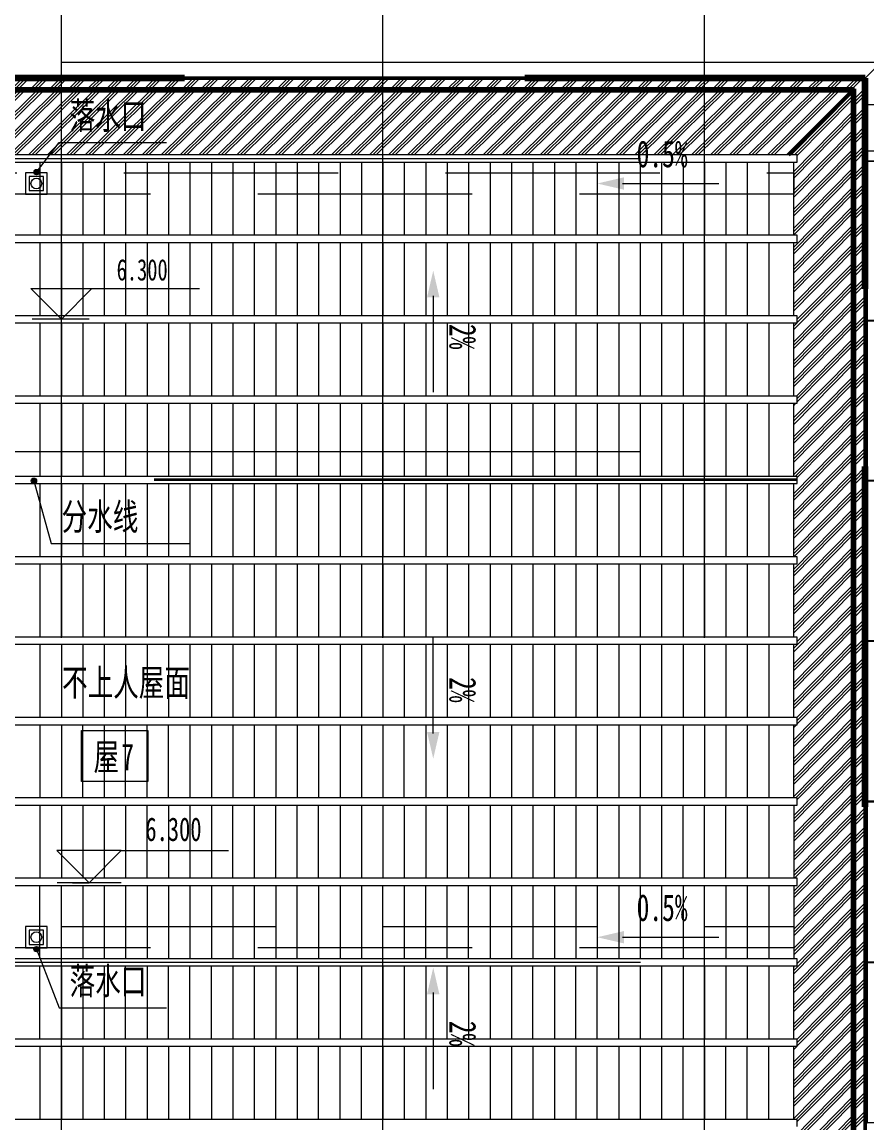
# Model space of a CAD drawing. Header units: millimetres. Extents: x 124696 to 347024, y 412631 to 564609.
# Drawn here: x 230122 to 241947, y 474352 to 489762 of the extents above; entities that cross this region are included whole.
import ezdxf

# ---------------------------------------------------------------- set-up
doc = ezdxf.new("R2010")
doc.units = ezdxf.units.MM
doc.header["$LTSCALE"] = 1500
doc.header["$MEASUREMENT"] = 0
for name, pattern in [('二层平面图$0$Aligning Line', [6.35, 3.175, -3.175]), ('二层平面图$0$IMPORT-216002', [3, 2, -1]), ('二层平面图$0$虚线_6_3 mm', [9, 6, -3]), ('二层平面图$0$轴网线_12_3_3_3 mm', [21, 12, -3, 3, -3]), ('二层平面图$0$隐藏线', [7.14375, 4.7625, -2.38125])]:
    doc.linetypes.add(name, pattern=pattern)
doc.layers.add('0-建筑底图', color=7, linetype='Continuous')
for name, color, linetype, lineweight in [('二层平面图$0$0-1', 7, 'Continuous', 5), ('二层平面图$0$A-ANNO-IDEN-LEVL', 3, 'Continuous', 15), ('二层平面图$0$A-LINE', 7, 'Continuous', 9), ('二层平面图$0$A-LINE-1', 7, '二层平面图$0$IMPORT-216002', 9), ('二层平面图$0$A-LINE-4', 7, '二层平面图$0$Aligning Line', 100), ('二层平面图$0$A-LINE-5', 7, '二层平面图$0$隐藏线', 9), ('二层平面图$0$A-LINE-6', 7, '二层平面图$0$虚线_6_3 mm', 35), ('二层平面图$0$A-NORM-MODEL', 6, 'Continuous', 9), ('二层平面图$0$A-NORM-MODEL-1', 9, 'Continuous', 9), ('二层平面图$0$A-ROOF', 241, 'Continuous', 9), ('二层平面图$0$A-ROOF-3', 50, 'Continuous', 50), ('二层平面图$0$A-ROOF-GRID-1', 9, 'Continuous', 9), ('二层平面图$0$A-WALL-CURT-PANEL-2', 7, 'Continuous', 9), ('二层平面图$0$A-WALL-CURT-STILE-2', 7, 'Continuous', 9), ('二层平面图$0$ANNO-DOTE-1', 10, '二层平面图$0$轴网线_12_3_3_3 mm', 15), ('二层平面图$0$ANNO-TEXT', 7, 'Continuous', 15), ('二层平面图$0$ANNO-TEXT-1', 1, 'Continuous', 15), ('二层平面图$0$ANNO-TEXT-2', 210, 'Continuous', 15)]:
    doc.layers.add(name, color=color, linetype=linetype, lineweight=lineweight)
doc.styles.add('二层平面图$0$黑体', font='simhei.ttf', dxfattribs={"width": 0.7, "height": 375})
doc.styles.add('二层平面图$0$黑体_5', font='simhei.ttf', dxfattribs={"width": 0.7, "height": 330})
doc.styles.add('二层平面图$0$黑体_7', font='simhei.ttf', dxfattribs={"width": 0.7, "height": 300})
doc.styles.add('二层平面图$0$黑体_B', font='', dxfattribs={"width": 0.7, "height": 375})
doc.styles.get('二层平面图$0$黑体_B').set_extended_font_data('SimHei', bold=True)
pattern_1 = [(45, (0, 0), (-132.58252, 132.58252), []), (45, (46.88, 0), (0, 265.16504), []), (45, (-46.88, 0), (0, 265.16504), [])]

# ---------------------------------------------------------------- blocks, each defined once
blk = doc.blocks.new('二层平面图$0$屋顶檐口1 - 屋顶檐口1-2761451-104-2F')
at = {"layer": '二层平面图$0$A-ROOF-GRID-1'}
h = blk.add_hatch(dxfattribs=at)
h.set_pattern_fill('FP_47', color=256, style=0, pattern_type=2)
h.set_pattern_definition(pattern_1)
h.paths.add_polyline_path([(81755, 3375), (96750, 3375), (96750, 32625), (67975, 32625), (67975, 32475), (96600, 32475), (96600, 3525), (63000, 3525), (63000, 3375), (80374, 3375)])
h = blk.add_hatch(dxfattribs=at)
h.set_pattern_fill('FP_47', color=256, style=0, pattern_type=2)
h.set_pattern_definition(pattern_1)
h.paths.add_polyline_path([(74852, 3525), (96600, 3525), (96600, 32475), (67975, 32475), (67975, 32445), (96570, 32445), (96570, 3555), (63000, 3555), (63000, 3525), (69329, 3525)])
h = blk.add_hatch(dxfattribs=at)
h.set_pattern_fill('FP_66', color=256, style=0, pattern_type=2)
h.set_pattern_definition([(44.517, (0, 1022.05), (-132.58287, 130.36585), []), (44.517, (46.88, 1022.05), (0.00024, 260.73226), []), (44.517, (-46.88, 1022.05), (0.00024, 260.73226), [])])
h.paths.add_polyline_path([(74852, 31550), (95675, 31550), (96570, 32445), (67975, 32445), (67975, 31775), (68000, 31775), (68000, 31725), (67975, 31725), (67975, 31550), (71925, 31550), (71925, 31575), (72075, 31575), (72075, 31550), (72360, 31550), (72355, 31575), (74006, 31575), (74006, 31550)])
h.paths.add_polyline_path([(72065, 31550), (72065, 31565), (71935, 31565), (71935, 31550), (72050, 31550)])
h = blk.add_hatch(dxfattribs=at)
h.set_pattern_fill('FP_67', color=256, style=0, pattern_type=2)
h.set_pattern_definition([(45.483, (3148.21, 0), (-130.36585, 132.58287), []), (45.483, (3194.3, 0), (-0.00014, 265.16527), []), (45.483, (3102.12, 0), (-0.00014, 265.16527), [])])
h.paths.add_polyline_path([(96570, 3555), (96570, 32445), (95675, 31550), (95800, 31550), (95800, 31450), (95750, 31450), (95750, 30425), (95800, 30425), (95800, 30325), (95750, 30325), (95750, 29300), (95800, 29300), (95800, 29200), (95750, 29200), (95750, 28175), (95800, 28175), (95800, 28075), (95750, 28075), (95750, 27050), (95800, 27050), (95800, 26950), (95750, 26950), (95750, 25925), (95800, 25925), (95800, 25825), (95750, 25825), (95750, 24800), (95800, 24800), (95800, 24700), (95750, 24700), (95750, 23675), (95800, 23675), (95800, 23575), (95750, 23575), (95750, 22550), (95800, 22550), (95800, 22450), (95750, 22450), (95750, 21425), (95800, 21425), (95800, 21325), (95750, 21325), (95750, 20300), (95800, 20300), (95800, 20200), (95750, 20200), (95750, 19175), (95800, 19175), (95800, 19075), (95750, 19075), (95750, 18050), (95800, 18050), (95800, 17950), (95750, 17950), (95750, 16925), (95800, 16925), (95800, 16825), (95750, 16825), (95750, 15800), (95800, 15800), (95800, 15700), (95750, 15700), (95750, 14675), (95800, 14675), (95800, 14575), (95750, 14575), (95750, 13550), (95800, 13550), (95800, 13450), (95750, 13450), (95750, 12425), (95800, 12425), (95800, 12325), (95750, 12325), (95750, 11300), (95800, 11300), (95800, 11200), (95750, 11200), (95750, 10175), (95800, 10175), (95800, 10075), (95750, 10075), (95750, 9050), (95800, 9050), (95800, 8950), (95750, 8950), (95750, 7925), (95800, 7925), (95800, 7825), (95750, 7825), (95750, 6800), (95800, 6800), (95800, 6700), (95750, 6700), (95750, 5675), (95800, 5675), (95800, 5575), (95750, 5575), (95750, 4550), (95800, 4550), (95800, 4450), (95675, 4450), (95829, 4296)])
at = {"layer": '二层平面图$0$A-ROOF-3'}
for p, q in [((67975, 32625), (96750, 32625)), ((96750, 32625), (96750, 3375)), ((96600, 32475), (67975, 32475)), ((96570, 32445), (67975, 32445)), ((95675, 31550), (96570, 32445)), ((96570, 3555), (96570, 32445)), ((96600, 32475), (96600, 3525))]:
    blk.add_line(p, q, dxfattribs=at)
blk = doc.blocks.new('二层平面图$0$SHS-Roof-center_rvt-1-104-2F')
at = {"layer": '二层平面图$0$A-NORM-MODEL-1'}
for p, q in [((95800, 31550), (74006, 31550)), ((74006, 31450), (95800, 31450)), ((85200, 31450), (85200, 30425)), ((85500, 31450), (85500, 30425)), ((85800, 31450), (85800, 30425)), ((86100, 31450), (86100, 30425)), ((86400, 31450), (86400, 30425)), ((86700, 31450), (86700, 30425)), ((87000, 31450), (87000, 30425)), ((87300, 31450), (87300, 30425)), ((87600, 31450), (87600, 30425)), ((87900, 31450), (87900, 30425)), ((88200, 31450), (88200, 30425)), ((88500, 31450), (88500, 30425)), ((88800, 31450), (88800, 30425)), ((89100, 31450), (89100, 30425)), ((89400, 31450), (89400, 30425)), ((89700, 31450), (89700, 30425)), ((90000, 31450), (90000, 30425)), ((90300, 31450), (90300, 30425)), ((90600, 31450), (90600, 30425)), ((90900, 31450), (90900, 30425)), ((91200, 31450), (91200, 30425)), ((91500, 31450), (91500, 30425)), ((91800, 31450), (91800, 30425)), ((92100, 31450), (92100, 30425)), ((92400, 31450), (92400, 30425)), ((92700, 31450), (92700, 30425)), ((93000, 31450), (93000, 30425)), ((93300, 31450), (93300, 30425)), ((93600, 31450), (93600, 30425)), ((93900, 31450), (93900, 30425)), ((94200, 31450), (94200, 30425)), ((94500, 31450), (94500, 30425)), ((94800, 31450), (94800, 30425)), ((95100, 31450), (95100, 30425)), ((95400, 31450), (95400, 30425)), ((95750, 30425), (95750, 31450)), ((95800, 31450), (95800, 31550)), ((95800, 30425), (68375, 30425)), ((95800, 30325), (95800, 30425)), ((68375, 30325), (95800, 30325)), ((85200, 30325), (85200, 29300)), ((85500, 30325), (85500, 29300)), ((85800, 30325), (85800, 29300)), ((86100, 30325), (86100, 29300)), ((86400, 30325), (86400, 29300)), ((86700, 30325), (86700, 29300)), ((87000, 30325), (87000, 29300)), ((87300, 30325), (87300, 29300)), ((87600, 30325), (87600, 29300)), ((87900, 30325), (87900, 29300)), ((88200, 30325), (88200, 29300)), ((88500, 30325), (88500, 29300)), ((88800, 30325), (88800, 29300)), ((89100, 30325), (89100, 29300)), ((89400, 30325), (89400, 29300)), ((89700, 30325), (89700, 29300)), ((90000, 30325), (90000, 29300)), ((90300, 30325), (90300, 29300)), ((90600, 30325), (90600, 29300)), ((90900, 30325), (90900, 29300)), ((91200, 30325), (91200, 29300)), ((91500, 30325), (91500, 29300)), ((91800, 30325), (91800, 29300)), ((92100, 30325), (92100, 29300)), ((92400, 30325), (92400, 29300)), ((92700, 30325), (92700, 29300)), ((93000, 30325), (93000, 29300)), ((93300, 30325), (93300, 29300)), ((93600, 30325), (93600, 29300)), ((93900, 30325), (93900, 29300)), ((94200, 30325), (94200, 29300)), ((94500, 30325), (94500, 29300)), ((94800, 30325), (94800, 29300)), ((95100, 30325), (95100, 29300)), ((95400, 30325), (95400, 29300)), ((95750, 29300), (95750, 30325)), ((95800, 29300), (68375, 29300)), ((95800, 29200), (95800, 29300)), ((68375, 29200), (95800, 29200)), ((85200, 29200), (85200, 28175)), ((85500, 29200), (85500, 28175)), ((85800, 29200), (85800, 28175)), ((86100, 29200), (86100, 28175)), ((86400, 29200), (86400, 28175)), ((86700, 29200), (86700, 28175)), ((87000, 29200), (87000, 28175)), ((87300, 29200), (87300, 28175)), ((87600, 29200), (87600, 28175)), ((87900, 29200), (87900, 28175)), ((88200, 29200), (88200, 28175)), ((88500, 29200), (88500, 28175)), ((88800, 29200), (88800, 28175)), ((89100, 29200), (89100, 28175)), ((89400, 29200), (89400, 28175)), ((89700, 29200), (89700, 28175)), ((90000, 29200), (90000, 28175)), ((90300, 29200), (90300, 28175)), ((90600, 29200), (90600, 28175)), ((90900, 29200), (90900, 28175)), ((91200, 29200), (91200, 28175)), ((91500, 29200), (91500, 28175)), ((91800, 29200), (91800, 28175)), ((92100, 29200), (92100, 28175)), ((92400, 29200), (92400, 28175)), ((92700, 29200), (92700, 28175)), ((93000, 29200), (93000, 28175)), ((93300, 29200), (93300, 28175)), ((93600, 29200), (93600, 28175)), ((93900, 29200), (93900, 28175)), ((94200, 29200), (94200, 28175)), ((94500, 29200), (94500, 28175)), ((94800, 29200), (94800, 28175)), ((95100, 29200), (95100, 28175)), ((95400, 29200), (95400, 28175)), ((95750, 28175), (95750, 29200)), ((95800, 28175), (68375, 28175)), ((68375, 28075), (95800, 28075)), ((85200, 28075), (85200, 27050)), ((85500, 28075), (85500, 27050)), ((85800, 28075), (85800, 27050)), ((86100, 28075), (86100, 27050)), ((86400, 28075), (86400, 27050)), ((86700, 28075), (86700, 27050)), ((87000, 28075), (87000, 27050)), ((87300, 28075), (87300, 27050)), ((87600, 28075), (87600, 27050)), ((87900, 28075), (87900, 27050)), ((88200, 28075), (88200, 27050)), ((88500, 28075), (88500, 27050)), ((88800, 28075), (88800, 27050)), ((89100, 28075), (89100, 27050)), ((89400, 28075), (89400, 27050)), ((89700, 28075), (89700, 27050)), ((90000, 28075), (90000, 27050)), ((90300, 28075), (90300, 27050)), ((90600, 28075), (90600, 27050)), ((90900, 28075), (90900, 27050)), ((91200, 28075), (91200, 27050)), ((91500, 28075), (91500, 27050)), ((91800, 28075), (91800, 27050)), ((92100, 28075), (92100, 27050)), ((92400, 28075), (92400, 27050)), ((92700, 28075), (92700, 27050)), ((93000, 28075), (93000, 27050)), ((93300, 28075), (93300, 27050)), ((93600, 28075), (93600, 27050)), ((93900, 28075), (93900, 27050)), ((94200, 28075), (94200, 27050)), ((94500, 28075), (94500, 27050)), ((94800, 28075), (94800, 27050)), ((95100, 28075), (95100, 27050)), ((95400, 28075), (95400, 27050)), ((95750, 27050), (95750, 28075)), ((95800, 28075), (95800, 28175)), ((95800, 27050), (74006, 27050)), ((95800, 26950), (95800, 27050)), ((74006, 26950), (95800, 26950)), ((85200, 26950), (85200, 25925)), ((85500, 26950), (85500, 25925)), ((85800, 26950), (85800, 25925)), ((86100, 26950), (86100, 25925)), ((86400, 26950), (86400, 25925)), ((86700, 26950), (86700, 25925)), ((87000, 26950), (87000, 25925)), ((87300, 26950), (87300, 25925)), ((87600, 26950), (87600, 25925)), ((87900, 26950), (87900, 25925)), ((88200, 26950), (88200, 25925)), ((88500, 26950), (88500, 25925)), ((88800, 26950), (88800, 25925)), ((89100, 26950), (89100, 25925)), ((89400, 26950), (89400, 25925)), ((89700, 26950), (89700, 25925)), ((90000, 26950), (90000, 25925)), ((90300, 26950), (90300, 25925)), ((90600, 26950), (90600, 25925)), ((90900, 26950), (90900, 25925)), ((91200, 26950), (91200, 25925)), ((91500, 26950), (91500, 25925)), ((91800, 26950), (91800, 25925)), ((92100, 26950), (92100, 25925)), ((92400, 26950), (92400, 25925)), ((92700, 26950), (92700, 25925)), ((93000, 26950), (93000, 25925)), ((93300, 26950), (93300, 25925)), ((93600, 26950), (93600, 25925)), ((93900, 26950), (93900, 25925)), ((94200, 26950), (94200, 25925)), ((94500, 26950), (94500, 25925)), ((94800, 26950), (94800, 25925)), ((95100, 26950), (95100, 25925)), ((95400, 26950), (95400, 25925)), ((95750, 25925), (95750, 26950)), ((95800, 25925), (76500, 25925)), ((95800, 25825), (95800, 25925)), ((76500, 25825), (95800, 25825)), ((85200, 25825), (85200, 24800)), ((85500, 25825), (85500, 24800)), ((85800, 25825), (85800, 24800)), ((86100, 25825), (86100, 24800)), ((86400, 25825), (86400, 24800)), ((86700, 25825), (86700, 24800)), ((87000, 25825), (87000, 24800)), ((87300, 25825), (87300, 24800)), ((87600, 25825), (87600, 24800)), ((87900, 25825), (87900, 24800)), ((88200, 25825), (88200, 24800)), ((88500, 25825), (88500, 24800)), ((88800, 25825), (88800, 24800)), ((89100, 25825), (89100, 24800)), ((89400, 25825), (89400, 24800)), ((89700, 25825), (89700, 24800)), ((90000, 25825), (90000, 24800)), ((90300, 25825), (90300, 24800)), ((90600, 25825), (90600, 24800)), ((90900, 25825), (90900, 24800)), ((91200, 25825), (91200, 24800)), ((91500, 25825), (91500, 24800)), ((91800, 25825), (91800, 24800)), ((92100, 25825), (92100, 24800)), ((92400, 25825), (92400, 24800)), ((92700, 25825), (92700, 24800)), ((93000, 25825), (93000, 24800)), ((93300, 25825), (93300, 24800)), ((93600, 25825), (93600, 24800)), ((93900, 25825), (93900, 24800)), ((94200, 25825), (94200, 24800)), ((94500, 25825), (94500, 24800)), ((94800, 25825), (94800, 24800)), ((95100, 25825), (95100, 24800)), ((95400, 25825), (95400, 24800)), ((95750, 24800), (95750, 25825)), ((95800, 24800), (76500, 24800)), ((76500, 24700), (95800, 24700)), ((85200, 24700), (85200, 23675)), ((85500, 24700), (85500, 23675)), ((85800, 24700), (85800, 23675)), ((86100, 24700), (86100, 23675)), ((86400, 24700), (86400, 23675)), ((86700, 24700), (86700, 23675)), ((87000, 24700), (87000, 23675)), ((87300, 24700), (87300, 23675)), ((87600, 24700), (87600, 23675)), ((87900, 24700), (87900, 23675)), ((88200, 24700), (88200, 23675)), ((88500, 24700), (88500, 23675)), ((88800, 24700), (88800, 23675)), ((89100, 24700), (89100, 23675)), ((89400, 24700), (89400, 23675)), ((89700, 24700), (89700, 23675)), ((90000, 24700), (90000, 23675)), ((90300, 24700), (90300, 23675)), ((90600, 24700), (90600, 23675)), ((90900, 24700), (90900, 23675)), ((91200, 24700), (91200, 23675)), ((91500, 24700), (91500, 23675)), ((91800, 24700), (91800, 23675)), ((92100, 24700), (92100, 23675)), ((92400, 24700), (92400, 23675)), ((92700, 24700), (92700, 23675)), ((93000, 24700), (93000, 23675)), ((93300, 24700), (93300, 23675)), ((93600, 24700), (93600, 23675)), ((93900, 24700), (93900, 23675)), ((94200, 24700), (94200, 23675)), ((94500, 24700), (94500, 23675)), ((94800, 24700), (94800, 23675)), ((95100, 24700), (95100, 23675)), ((95400, 24700), (95400, 23675)), ((95750, 23675), (95750, 24700)), ((95800, 24700), (95800, 24800)), ((95800, 23675), (76500, 23675)), ((95800, 23575), (95800, 23675)), ((76500, 23575), (95800, 23575)), ((85200, 23575), (85200, 22550)), ((85500, 23575), (85500, 22550)), ((85800, 22550), (85800, 23575)), ((86100, 23575), (86100, 22550)), ((86400, 22550), (86400, 23575)), ((86700, 22550), (86700, 23575)), ((87000, 22550), (87000, 23575)), ((87300, 23575), (87300, 22550)), ((87600, 23575), (87600, 22550)), ((87900, 23575), (87900, 22550)), ((88200, 23575), (88200, 22550)), ((88500, 23575), (88500, 22550)), ((88800, 23575), (88800, 22550)), ((89100, 23575), (89100, 22550)), ((89400, 23575), (89400, 22550)), ((89700, 23575), (89700, 22550)), ((90000, 23575), (90000, 22550)), ((90300, 22550), (90300, 23575)), ((90600, 23575), (90600, 22550)), ((90900, 23575), (90900, 22550)), ((91200, 23575), (91200, 22550)), ((91500, 23575), (91500, 22550)), ((91800, 23575), (91800, 22550)), ((92100, 23575), (92100, 22550)), ((92400, 23575), (92400, 22550)), ((92700, 23575), (92700, 22550)), ((93000, 23575), (93000, 22550)), ((93300, 23575), (93300, 22550)), ((93600, 23575), (93600, 22550)), ((93900, 23575), (93900, 22550)), ((94200, 23575), (94200, 22550)), ((94500, 23575), (94500, 22550)), ((94800, 23575), (94800, 22550)), ((95100, 23575), (95100, 22550)), ((95400, 23575), (95400, 22550)), ((95750, 22550), (95750, 23575)), ((95800, 22550), (76500, 22550)), ((95800, 22450), (95800, 22550)), ((76500, 22450), (95800, 22450)), ((85200, 22450), (85200, 21425)), ((85500, 22450), (85500, 21425)), ((85800, 22450), (85800, 21425)), ((86100, 22450), (86100, 21425)), ((86400, 22450), (86400, 21425)), ((86700, 21425), (86700, 22450)), ((87000, 22450), (87000, 21425)), ((87300, 22450), (87300, 21425)), ((87600, 22450), (87600, 21425)), ((87900, 21425), (87900, 22450)), ((88200, 22450), (88200, 21425)), ((88500, 21425), (88500, 22450)), ((88800, 21425), (88800, 22450)), ((89100, 21425), (89100, 22450)), ((89400, 22450), (89400, 21425)), ((89700, 22450), (89700, 21425)), ((90000, 22450), (90000, 21425)), ((90300, 22450), (90300, 21425)), ((90600, 22450), (90600, 21425)), ((90900, 22450), (90900, 21425)), ((91200, 22450), (91200, 21425)), ((91500, 22450), (91500, 21425)), ((91800, 22450), (91800, 21425)), ((92100, 22450), (92100, 21425)), ((92400, 21425), (92400, 22450)), ((92700, 22450), (92700, 21425)), ((93000, 22450), (93000, 21425)), ((93300, 22450), (93300, 21425)), ((93600, 21425), (93600, 22450)), ((93900, 22450), (93900, 21425)), ((94200, 21425), (94200, 22450)), ((94500, 21425), (94500, 22450)), ((94800, 21425), (94800, 22450)), ((95100, 22450), (95100, 21425)), ((95400, 22450), (95400, 21425)), ((95750, 22450), (95750, 21425)), ((95800, 21425), (76500, 21425)), ((95800, 21325), (95800, 21425)), ((76500, 21325), (95800, 21325)), ((85200, 20300), (85200, 21325)), ((85500, 20300), (85500, 21325)), ((85800, 21325), (85800, 20300)), ((86100, 21325), (86100, 20300)), ((86400, 21325), (86400, 20300)), ((86700, 21325), (86700, 20300)), ((87000, 21325), (87000, 20300)), ((87300, 21325), (87300, 20300)), ((87600, 21325), (87600, 20300)), ((87900, 21325), (87900, 20300)), ((88200, 21325), (88200, 20300)), ((88500, 21325), (88500, 20300)), ((88800, 20300), (88800, 21325)), ((89100, 21325), (89100, 20300)), ((89400, 21325), (89400, 20300)), ((89700, 21325), (89700, 20300)), ((90000, 20300), (90000, 21325)), ((90300, 21325), (90300, 20300)), ((90600, 20300), (90600, 21325)), ((90900, 20300), (90900, 21325)), ((91200, 20300), (91200, 21325)), ((91500, 21325), (91500, 20300)), ((91800, 21325), (91800, 20300)), ((92100, 21325), (92100, 20300)), ((92400, 21325), (92400, 20300)), ((92700, 21325), (92700, 20300)), ((93000, 21325), (93000, 20300)), ((93300, 21325), (93300, 20300)), ((93600, 21325), (93600, 20300)), ((93900, 21325), (93900, 20300)), ((94200, 21325), (94200, 20300)), ((94500, 20300), (94500, 21325)), ((94800, 21325), (94800, 20300)), ((95100, 21325), (95100, 20300)), ((95400, 21325), (95400, 20300)), ((95750, 21325), (95750, 20300)), ((95800, 20300), (76500, 20300)), ((76500, 20200), (95800, 20200)), ((85200, 19175), (85200, 20200)), ((85500, 20200), (85500, 19175)), ((85800, 20200), (85800, 19175)), ((86100, 20200), (86100, 19175)), ((86400, 19175), (86400, 20200)), ((86700, 20200), (86700, 19175)), ((87000, 19175), (87000, 20200)), ((87300, 19175), (87300, 20200)), ((87600, 19175), (87600, 20200)), ((87900, 20200), (87900, 19175)), ((88200, 20200), (88200, 19175)), ((88500, 20200), (88500, 19175)), ((88800, 20200), (88800, 19175)), ((89100, 20200), (89100, 19175)), ((89400, 20200), (89400, 19175)), ((89700, 20200), (89700, 19175)), ((90000, 20200), (90000, 19175)), ((90300, 20200), (90300, 19175)), ((90600, 20200), (90600, 19175)), ((90900, 19175), (90900, 20200)), ((91200, 20200), (91200, 19175)), ((91500, 20200), (91500, 19175)), ((91800, 20200), (91800, 19175)), ((92100, 19175), (92100, 20200)), ((92400, 20200), (92400, 19175)), ((92700, 19175), (92700, 20200)), ((93000, 19175), (93000, 20200)), ((93300, 19175), (93300, 20200)), ((93600, 20200), (93600, 19175)), ((93900, 20200), (93900, 19175)), ((94200, 20200), (94200, 19175)), ((94500, 20200), (94500, 19175)), ((94800, 20200), (94800, 19175)), ((95100, 20200), (95100, 19175)), ((95400, 20200), (95400, 19175)), ((95750, 19175), (95750, 20200)), ((95800, 20200), (95800, 20300)), ((95800, 19175), (76500, 19175)), ((95800, 19075), (95800, 19175)), ((76500, 19075), (95800, 19075)), ((85200, 19075), (85200, 18050)), ((85500, 19075), (85500, 18050)), ((85800, 19075), (85800, 18050)), ((86100, 19075), (86100, 18050)), ((86400, 19075), (86400, 18050)), ((86700, 19075), (86700, 18050)), ((87000, 19075), (87000, 18050)), ((87300, 18050), (87300, 19075)), ((87600, 19075), (87600, 18050)), ((87900, 19075), (87900, 18050)), ((88200, 19075), (88200, 18050)), ((88500, 18050), (88500, 19075)), ((88800, 19075), (88800, 18050)), ((89100, 18050), (89100, 19075)), ((89400, 18050), (89400, 19075)), ((89700, 18050), (89700, 19075)), ((90000, 19075), (90000, 18050)), ((90300, 19075), (90300, 18050)), ((90600, 19075), (90600, 18050)), ((90900, 19075), (90900, 18050)), ((91200, 19075), (91200, 18050)), ((91500, 19075), (91500, 18050)), ((91800, 19075), (91800, 18050)), ((92100, 19075), (92100, 18050)), ((92400, 19075), (92400, 18050)), ((92700, 19075), (92700, 18050)), ((93000, 18050), (93000, 19075)), ((93300, 19075), (93300, 18050)), ((93600, 19075), (93600, 18050)), ((93900, 19075), (93900, 18050)), ((94200, 18050), (94200, 19075)), ((94500, 19075), (94500, 18050)), ((94800, 18050), (94800, 19075)), ((95100, 18050), (95100, 19075)), ((95400, 18050), (95400, 19075)), ((95750, 18050), (95750, 19075)), ((95800, 18050), (76500, 18050)), ((95800, 17950), (95800, 18050))]:
    blk.add_line(p, q, dxfattribs=at)
at = {"layer": '二层平面图$0$A-ROOF'}
blk.add_blockref('二层平面图$0$屋顶檐口1 - 屋顶檐口1-2761451-104-2F', (0, 0), dxfattribs=at)
blk = doc.blocks.new('二层平面图$0$钢板肋轮廓族 - 钢板肋轮廓族-8188200-104-2F')
at = {"layer": '二层平面图$0$A-WALL-CURT-PANEL-2'}
for p, q in [((-2589, -1017), (-2526, -1155)), ((2155, -11496), (-2526, -1155)), ((2203, -11602), (2155, -11496))]:
    blk.add_line(p, q, dxfattribs=at)
blk = doc.blocks.new('二层平面图$0$钢板肋轮廓族 - 钢板肋轮廓族-8188201-104-2F')
at = {"layer": '二层平面图$0$A-WALL-CURT-PANEL-2'}
for p, q in [((-2589, -1016), (-2526, -1155)), ((2155, -11496), (-2526, -1155)), ((2203, -11602), (2155, -11496))]:
    blk.add_line(p, q, dxfattribs=at)
blk = doc.blocks.new('二层平面图$0$钢板肋轮廓族 - 钢板肋轮廓族-8188205-104-2F')
at = {"layer": '二层平面图$0$A-WALL-CURT-PANEL-2'}
for p, q in [((-2588, -1017), (-2526, -1156)), ((2155, -11495), (-2526, -1156)), ((2203, -11601), (2155, -11495))]:
    blk.add_line(p, q, dxfattribs=at)
blk = doc.blocks.new('二层平面图$0$钢板肋轮廓族 - 钢板肋轮廓族-8188206-104-2F')
at = {"layer": '二层平面图$0$A-WALL-CURT-PANEL-2'}
for p, q in [((-2588, -1017), (-2526, -1156)), ((2155, -11495), (-2526, -1156)), ((2203, -11601), (2155, -11495))]:
    blk.add_line(p, q, dxfattribs=at)
blk = doc.blocks.new('二层平面图$0$钢板肋轮廓族 - 钢板肋轮廓族-8188210-104-2F')
at = {"layer": '二层平面图$0$A-WALL-CURT-PANEL-2'}
for p, q in [((-2588, -1017), (-2525, -1156)), ((2155, -11495), (-2525, -1156)), ((2203, -11601), (2155, -11495))]:
    blk.add_line(p, q, dxfattribs=at)
blk = doc.blocks.new('二层平面图$0$钢板肋轮廓族 - 钢板肋轮廓族-8188211-104-2F')
at = {"layer": '二层平面图$0$A-WALL-CURT-PANEL-2'}
for p, q in [((-2588, -1017), (-2525, -1156)), ((2155, -11495), (-2525, -1156)), ((2203, -11601), (2155, -11495))]:
    blk.add_line(p, q, dxfattribs=at)
blk = doc.blocks.new('二层平面图$0$游泳馆侧墙压顶 - 游泳馆侧墙压顶-8562950-104-2F')
at = {"layer": '二层平面图$0$A-LINE'}
for p, q in [((85500, 32625), (85500, 32850)), ((85500, 32850), (139100, 32850)), ((139100, 32250), (96750, 32250))]:
    blk.add_line(p, q, dxfattribs=at)
blk = doc.blocks.new('二层平面图$0$系统嵌板 - 玻璃-V420-104-2F')
at = {"layer": '二层平面图$0$A-WALL-CURT-PANEL-2'}
for p, q in [((105725, 20242), (104650, 20242)), ((104650, 20242), (104650, 19125)), ((105725, 19125), (105725, 20242)), ((104650, 19125), (104650, 18008)), ((105725, 18008), (105725, 19125)), ((104650, 18008), (105725, 18008))]:
    blk.add_line(p, q, dxfattribs=at)
blk = doc.blocks.new('二层平面图$0$系统嵌板 - 玻璃-V421-104-2F')
at = {"layer": '二层平面图$0$A-WALL-CURT-PANEL-2'}
for p, q in [((105725, 22492), (104650, 22492)), ((104650, 22492), (104650, 21375)), ((105725, 21375), (105725, 22492)), ((104650, 21375), (104650, 20258)), ((105725, 20258), (105725, 21375)), ((104650, 20258), (105725, 20258))]:
    blk.add_line(p, q, dxfattribs=at)
blk = doc.blocks.new('二层平面图$0$系统嵌板 - 玻璃-V422-104-2F')
at = {"layer": '二层平面图$0$A-WALL-CURT-PANEL-2'}
for p, q in [((105725, 24738), (104650, 24738)), ((104650, 24738), (104650, 23623)), ((105725, 23623), (105725, 24738)), ((104650, 23623), (104650, 22507)), ((105725, 22507), (105725, 23623)), ((104650, 22507), (105725, 22507))]:
    blk.add_line(p, q, dxfattribs=at)
blk = doc.blocks.new('二层平面图$0$系统嵌板 - 玻璃-V423-104-2F')
at = {"layer": '二层平面图$0$A-WALL-CURT-PANEL-2'}
for p, q in [((105725, 26982), (104650, 26982)), ((104650, 26982), (104650, 25868)), ((105725, 25868), (105725, 26982)), ((104650, 25868), (104650, 24754)), ((105725, 24754), (105725, 25868)), ((104650, 24754), (105725, 24754))]:
    blk.add_line(p, q, dxfattribs=at)
blk = doc.blocks.new('二层平面图$0$系统嵌板 - 玻璃-V424-104-2F')
at = {"layer": '二层平面图$0$A-WALL-CURT-PANEL-2'}
for p, q in [((105725, 29222), (104650, 29222)), ((104650, 29222), (104650, 28110)), ((105725, 28110), (105725, 29222)), ((104650, 28110), (104650, 26997)), ((105725, 26997), (105725, 28110)), ((104650, 26997), (105725, 26997))]:
    blk.add_line(p, q, dxfattribs=at)
blk = doc.blocks.new('二层平面图$0$系统嵌板 - 玻璃-V425-104-2F')
at = {"layer": '二层平面图$0$A-WALL-CURT-PANEL-2'}
for p, q in [((105725, 31464), (104650, 31464)), ((104650, 31464), (104650, 30347)), ((105725, 30347), (105725, 31464)), ((104650, 30347), (104650, 29237)), ((105725, 29237), (105725, 30347)), ((104650, 29237), (105725, 29237))]:
    blk.add_line(p, q, dxfattribs=at)
blk = doc.blocks.new('二层平面图$0$系统嵌板 - 玻璃-V426-104-2F')
at = {"layer": '二层平面图$0$A-WALL-CURT-PANEL-2'}
for p, q in [((105725, 31602), (104650, 31602)), ((104650, 31602), (104650, 31464)), ((105725, 31464), (105725, 31602)), ((104650, 31464), (105725, 31464))]:
    blk.add_line(p, q, dxfattribs=at)
blk = doc.blocks.new('二层平面图$0$矩形竖梃 - 泳池固定屋面龙骨_中-V458-104-2F')
at = {"layer": '二层平面图$0$A-WALL-CURT-STILE-2'}
for p, q in [((96760, 19125), (96760, 18000)), ((96775, 19125), (96775, 18000)), ((96750, 18000), (96760, 18000)), ((96760, 18000), (96775, 18000))]:
    blk.add_line(p, q, dxfattribs=at)
blk = doc.blocks.new('二层平面图$0$矩形竖梃 - 泳池固定屋面龙骨_中-V459-104-2F')
at = {"layer": '二层平面图$0$A-WALL-CURT-STILE-2'}
for p, q in [((96760, 20250), (96750, 20250)), ((96775, 20250), (96760, 20250)), ((96760, 20250), (96760, 19125)), ((96775, 20250), (96775, 19125))]:
    blk.add_line(p, q, dxfattribs=at)
blk = doc.blocks.new('二层平面图$0$矩形竖梃 - 泳池固定屋面龙骨_中-V460-104-2F')
at = {"layer": '二层平面图$0$A-WALL-CURT-STILE-2'}
for p, q in [((96760, 21375), (96760, 20251)), ((96775, 21375), (96775, 20250)), ((96750, 20251), (96760, 20251)), ((96760, 20251), (96775, 20250))]:
    blk.add_line(p, q, dxfattribs=at)
blk = doc.blocks.new('二层平面图$0$矩形竖梃 - 泳池固定屋面龙骨_中-V461-104-2F')
at = {"layer": '二层平面图$0$A-WALL-CURT-STILE-2'}
for p, q in [((96760, 22500), (96750, 22500)), ((96775, 22499), (96760, 22500)), ((96760, 22500), (96760, 21375)), ((96775, 22499), (96775, 21375))]:
    blk.add_line(p, q, dxfattribs=at)
blk = doc.blocks.new('二层平面图$0$矩形竖梃 - 泳池固定屋面龙骨_中-V462-104-2F')
at = {"layer": '二层平面图$0$A-WALL-CURT-STILE-2'}
for p, q in [((96760, 23623), (96760, 22500)), ((96775, 23623), (96775, 22499)), ((96750, 22500), (96760, 22500)), ((96760, 22500), (96775, 22499))]:
    blk.add_line(p, q, dxfattribs=at)
blk = doc.blocks.new('二层平面图$0$矩形竖梃 - 泳池固定屋面龙骨_中-V463-104-2F')
at = {"layer": '二层平面图$0$A-WALL-CURT-STILE-2'}
for p, q in [((96760, 24747), (96750, 24747)), ((96775, 24746), (96760, 24747)), ((96760, 24747), (96760, 23623)), ((96775, 24746), (96775, 23623))]:
    blk.add_line(p, q, dxfattribs=at)
blk = doc.blocks.new('二层平面图$0$矩形竖梃 - 泳池固定屋面龙骨_中-V464-104-2F')
at = {"layer": '二层平面图$0$A-WALL-CURT-STILE-2'}
for p, q in [((96760, 25869), (96760, 24747)), ((96775, 25868), (96775, 24746)), ((96750, 24747), (96760, 24747)), ((96760, 24747), (96775, 24746))]:
    blk.add_line(p, q, dxfattribs=at)
blk = doc.blocks.new('二层平面图$0$矩形竖梃 - 泳池固定屋面龙骨_中-V465-104-2F')
at = {"layer": '二层平面图$0$A-WALL-CURT-STILE-2'}
for p, q in [((96760, 26991), (96750, 26991)), ((96775, 26990), (96760, 26991)), ((96760, 26991), (96760, 25869)), ((96775, 26990), (96775, 25868))]:
    blk.add_line(p, q, dxfattribs=at)
blk = doc.blocks.new('二层平面图$0$矩形竖梃 - 泳池固定屋面龙骨_中-V466-104-2F')
at = {"layer": '二层平面图$0$A-WALL-CURT-STILE-2'}
for p, q in [((96760, 28111), (96760, 26991)), ((96775, 28110), (96775, 26990)), ((96750, 26991), (96760, 26991)), ((96760, 26991), (96775, 26990))]:
    blk.add_line(p, q, dxfattribs=at)
blk = doc.blocks.new('二层平面图$0$矩形竖梃 - 泳池固定屋面龙骨_中-V467-104-2F')
at = {"layer": '二层平面图$0$A-WALL-CURT-STILE-2'}
for p, q in [((96760, 29231), (96751, 29231)), ((96775, 29229), (96760, 29231)), ((96760, 29231), (96760, 28111)), ((96775, 29229), (96775, 28110))]:
    blk.add_line(p, q, dxfattribs=at)
blk = doc.blocks.new('二层平面图$0$矩形竖梃 - 泳池固定屋面龙骨_中-V468-104-2F')
at = {"layer": '二层平面图$0$A-WALL-CURT-STILE-2'}
for p, q in [((96760, 30348), (96760, 29231)), ((96775, 30347), (96775, 29229)), ((96751, 29231), (96760, 29231)), ((96760, 29231), (96775, 29229))]:
    blk.add_line(p, q, dxfattribs=at)
blk = doc.blocks.new('二层平面图$0$矩形竖梃 - 泳池固定屋面龙骨_中-V469-104-2F')
at = {"layer": '二层平面图$0$A-WALL-CURT-STILE-2'}
for p, q in [((96760, 31466), (96750, 31466)), ((96775, 31464), (96760, 31466)), ((96760, 31466), (96760, 30348)), ((96775, 31464), (96775, 30347))]:
    blk.add_line(p, q, dxfattribs=at)
blk = doc.blocks.new('二层平面图$0$矩形竖梃 - 泳池固定屋面龙骨_中-V470-104-2F')
at = {"layer": '二层平面图$0$A-WALL-CURT-STILE-2'}
for p, q in [((96750, 31654), (96760, 31654)), ((96760, 31654), (96775, 31652)), ((96760, 31654), (96760, 31466)), ((96775, 31602), (96775, 31464)), ((96750, 31466), (96760, 31466)), ((96760, 31466), (96775, 31464))]:
    blk.add_line(p, q, dxfattribs=at)
blk = doc.blocks.new('二层平面图$0$00_引注_规范_ - 00_引注_规范_-5761223-104-2F')
at = {"layer": '二层平面图$0$ANNO-TEXT'}
for p, q in [((0, 0), (5, 0)), ((5, 0), (10, 0))]:
    blk.add_line(p, q, dxfattribs=at)
blk = doc.blocks.new('二层平面图$0$符号排水箭头_虚线 - 排水箭头-5917014-104-2F')
at = {"layer": '二层平面图$0$ANNO-TEXT'}
blk.add_hatch(color=256, dxfattribs=at).paths.add_polyline_path([(2.5, 0.58), (2.5, -0.58), (0, 0)])
at = {"layer": '二层平面图$0$ANNO-TEXT-2'}
blk.add_line((2.34, 0), (11.34, 0), dxfattribs=at)
blk = doc.blocks.new('二层平面图$0$00_引注_规范_ - 00_引注_规范_-5758521-104-2F')
at = {"layer": '二层平面图$0$ANNO-TEXT'}
for p, q in [((0, 0), (8, 0)), ((8, 0), (13, 0))]:
    blk.add_line(p, q, dxfattribs=at)
blk = doc.blocks.new('二层平面图$0$符号排水箭头_虚线 - 排水箭头-5936943-104-2F')
at = {"layer": '二层平面图$0$ANNO-TEXT'}
blk.add_hatch(color=256, dxfattribs=at).paths.add_polyline_path([(2.5, -0.58), (0, 0), (2.5, 0.58)])
at = {"layer": '二层平面图$0$ANNO-TEXT-2'}
blk.add_line((2.34, 0), (11.34, 0), dxfattribs=at)
blk = doc.blocks.new('二层平面图$0$高程点 - 高程点符号-322107-104-2F')
at = {"layer": '二层平面图$0$A-ANNO-IDEN-LEVL'}
for p, q in [((-3, 3), (-13, 3)), ((-3, 3), (3, 3)), ((0, 0), (-3, 3)), ((0, 0), (3, 3)), ((-3, 0), (2.99, 0))]:
    blk.add_line(p, q, dxfattribs=at)
blk = doc.blocks.new('二层平面图')
at = {"layer": '二层平面图$0$ANNO-TEXT'}
h = blk.add_hatch(color=8, dxfattribs=at)
edge = h.paths.add_edge_path()
edge.add_arc((85154.1, 31309.4), 37.5, 0, 360)
h = blk.add_hatch(color=8, dxfattribs=at)
edge = h.paths.add_edge_path()
edge.add_arc((85115.9, 26988.9), 37.5, 0, 360)
h = blk.add_hatch(color=8, dxfattribs=at)
edge = h.paths.add_edge_path()
edge.add_arc((85154.1, 20433.2), 37.5, 0, 360)
at = {"layer": '二层平面图$0$A-ANNO-IDEN-LEVL', "color": 8}
for p, q in [((96750, 32625), (97022.8, 32897.8)), ((85653.9, 21362.7), (85788.7, 21362.7)), ((85788.7, 21362.7), (85888.9, 21362.7))]:
    blk.add_line(p, q, dxfattribs=at)
at = {"layer": '二层平面图$0$A-LINE', "color": 8}
for p, q in [((95750, 31300), (95750, 31000)), ((85050, 31250), (85050, 31050)), ((85250, 31250), (85050, 31250)), ((85250, 31050), (85250, 31250)), ((85050, 31050), (85250, 31050)), ((85072.7, 29678.5), (87432.7, 29678.5)), ((85072.7, 29678.5), (85500, 29251.2)), ((85500, 29251.2), (85927.3, 29678.5)), ((85890, 29251.2), (85090, 29251.2)), ((85050, 20700), (85050, 20500)), ((85250, 20700), (85050, 20700)), ((85250, 20500), (85250, 20700)), ((95750, 20750), (95750, 20450)), ((85050, 20500), (85250, 20500))]:
    blk.add_line(p, q, dxfattribs=at)
for centre in [(85150, 31150), (85150, 20600)]:
    blk.add_circle(centre, 75, dxfattribs=at)
at = {"layer": '二层平面图$0$A-LINE-1', "color": 8}
for p, q in [((68375, 31300), (95750, 31300)), ((95750, 31000), (68375, 31000)), ((76500, 20750), (95750, 20750)), ((95750, 20450), (76500, 20450))]:
    blk.add_line(p, q, dxfattribs=at)
at = {"layer": '二层平面图$0$A-LINE-4', "color": 8}
for p, q in [((96750, 32625), (67975, 32625)), ((96750, 3375), (96750, 32625)), ((96750, 29675), (96750, 32625))]:
    blk.add_line(p, q, dxfattribs=at)
at = {"layer": '二层平面图$0$A-LINE-5', "color": 8}
for p, q in [((85000, 31300), (85000, 31000)), ((85300, 31300), (85000, 31300)), ((85300, 31000), (85300, 31300)), ((85000, 31000), (85300, 31000)), ((85000, 20750), (85000, 20450)), ((85300, 20750), (85000, 20750)), ((85300, 20450), (85300, 20750)), ((85000, 20450), (85300, 20450))]:
    blk.add_line(p, q, dxfattribs=at)
at = {"layer": '二层平面图$0$A-LINE-6', "color": 8}
blk.add_line((95800, 27000), (76500, 27000), dxfattribs=at)
at = {"layer": '二层平面图$0$ANNO-DOTE-1', "color": 8}
for p, q in [((85500, -6710.3), (85500, 106757.2)), ((90000, -6710.3), (90000, 106757.2)), ((94500, -6710.3), (94500, 106757.2)), ((-18896.2, 31500), (161528.2, 31500)), ((-18896.2, 27400), (161528.2, 27400)), ((-18896.2, 20250), (161528.2, 20250))]:
    blk.add_line(p, q, dxfattribs=at)
at = {"layer": '二层平面图$0$ANNO-TEXT', "color": 8}
for p, q in [((85154.1, 31309.4), (85470.7, 31724.6)), ((85115.9, 26988.9), (85358.3, 26112.5)), ((85154.1, 20433.2), (85470.7, 19613.4))]:
    blk.add_line(p, q, dxfattribs=at)
for centre in [(85154.1, 31309.4), (85115.9, 26988.9), (85154.1, 20433.2)]:
    blk.add_circle(centre, 37.5, dxfattribs=at)
at = {"layer": '二层平面图$0$ANNO-TEXT-1', "color": 8, "flags": 128}
blk.add_lwpolyline([(85784.2, 23492.7), (86709.6, 23492.7), (86709.6, 22778.7), (85784.2, 22778.7)], close=True, dxfattribs=at)
at = {"layer": '二层平面图$0$0-1', "color": 8}
blk.add_blockref('二层平面图$0$SHS-Roof-center_rvt-1-104-2F', (0, 0), dxfattribs=at)
at = {"layer": '二层平面图$0$A-ANNO-IDEN-LEVL', "color": 8, "extrusion": (0, 0, -1), "xscale": 149.9999999999999, "yscale": 149.9999999999999, "zscale": 149.9999999999999}
blk.add_blockref('二层平面图$0$高程点 - 高程点符号-322107-104-2F', (-85888.9, 21362.7), dxfattribs=at)
at = {"layer": '二层平面图$0$A-NORM-MODEL', "color": 8}
blk.add_blockref('二层平面图$0$游泳馆侧墙压顶 - 游泳馆侧墙压顶-8562950-104-2F', (0, 0), dxfattribs=at)
at = {"layer": '二层平面图$0$A-WALL-CURT-PANEL-2', "color": 8}
for name, p, rotation in [('二层平面图$0$钢板肋轮廓族 - 钢板肋轮廓族-8188210-104-2F', (103726.6, 34726.7), 245.6444518228277), ('二层平面图$0$钢板肋轮廓族 - 钢板肋轮廓族-8188211-104-2F', (103726.6, 34718.7), 245.6444519831531), ('二层平面图$0$钢板肋轮廓族 - 钢板肋轮廓族-8188205-104-2F', (103727.1, 34351.7), 245.6444593374035), ('二层平面图$0$钢板肋轮廓族 - 钢板肋轮廓族-8188206-104-2F', (103727.1, 34343.7), 245.6444594976994), ('二层平面图$0$钢板肋轮廓族 - 钢板肋轮廓族-8188200-104-2F', (103727.6, 33976.7), 245.6444668506085), ('二层平面图$0$钢板肋轮廓族 - 钢板肋轮廓族-8188201-104-2F', (103727.7, 33968.7), 245.6444670108753)]:
    blk.add_blockref(name, p, dxfattribs=dict(at, rotation=rotation))
for name in ['二层平面图$0$系统嵌板 - 玻璃-V426-104-2F', '二层平面图$0$系统嵌板 - 玻璃-V425-104-2F', '二层平面图$0$系统嵌板 - 玻璃-V424-104-2F', '二层平面图$0$系统嵌板 - 玻璃-V423-104-2F', '二层平面图$0$系统嵌板 - 玻璃-V422-104-2F', '二层平面图$0$系统嵌板 - 玻璃-V421-104-2F', '二层平面图$0$系统嵌板 - 玻璃-V420-104-2F']:
    blk.add_blockref(name, (-7875, 0), dxfattribs=at)
at = {"layer": '二层平面图$0$A-WALL-CURT-STILE-2', "color": 8}
for name in ['二层平面图$0$矩形竖梃 - 泳池固定屋面龙骨_中-V470-104-2F', '二层平面图$0$矩形竖梃 - 泳池固定屋面龙骨_中-V469-104-2F', '二层平面图$0$矩形竖梃 - 泳池固定屋面龙骨_中-V468-104-2F', '二层平面图$0$矩形竖梃 - 泳池固定屋面龙骨_中-V467-104-2F', '二层平面图$0$矩形竖梃 - 泳池固定屋面龙骨_中-V466-104-2F', '二层平面图$0$矩形竖梃 - 泳池固定屋面龙骨_中-V465-104-2F', '二层平面图$0$矩形竖梃 - 泳池固定屋面龙骨_中-V464-104-2F', '二层平面图$0$矩形竖梃 - 泳池固定屋面龙骨_中-V463-104-2F', '二层平面图$0$矩形竖梃 - 泳池固定屋面龙骨_中-V462-104-2F', '二层平面图$0$矩形竖梃 - 泳池固定屋面龙骨_中-V461-104-2F', '二层平面图$0$矩形竖梃 - 泳池固定屋面龙骨_中-V460-104-2F', '二层平面图$0$矩形竖梃 - 泳池固定屋面龙骨_中-V459-104-2F', '二层平面图$0$矩形竖梃 - 泳池固定屋面龙骨_中-V458-104-2F']:
    blk.add_blockref(name, (0, 0), dxfattribs=at)
at = {"layer": '二层平面图$0$ANNO-TEXT', "color": 8, "xscale": 150, "yscale": 150, "zscale": 150}
for name, p in [('二层平面图$0$00_引注_规范_ - 00_引注_规范_-5761223-104-2F', (85470.7, 31724.6)), ('二层平面图$0$符号排水箭头_虚线 - 排水箭头-5917014-104-2F', (93000, 31150)), ('二层平面图$0$00_引注_规范_ - 00_引注_规范_-5758521-104-2F', (85358.3, 26112.5)), ('二层平面图$0$符号排水箭头_虚线 - 排水箭头-5917014-104-2F', (93000, 20600)), ('二层平面图$0$00_引注_规范_ - 00_引注_规范_-5761223-104-2F', (85470.7, 19613.4))]:
    blk.add_blockref(name, p, dxfattribs=at)
for name, p, rotation in [('二层平面图$0$符号排水箭头_虚线 - 排水箭头-5917014-104-2F', (90704.6, 29930), 269.999999999999), ('二层平面图$0$符号排水箭头_虚线 - 排水箭头-5936943-104-2F', (90704.6, 23100), 90.0000000000003), ('二层平面图$0$符号排水箭头_虚线 - 排水箭头-5917014-104-2F', (90704.6, 20175.9), 269.999999999999)]:
    blk.add_blockref(name, p, dxfattribs=dict(at, rotation=rotation))
at = {"layer": '二层平面图$0$A-ANNO-IDEN-LEVL', "color": 8, "insert": (86676.1, 22277.1), "char_height": 330, "width": 990.683, "attachment_point": 1, "line_spacing_factor": 0.872751, "style": '二层平面图$0$黑体_5'}
blk.add_mtext('6.300', dxfattribs=at)
at = {"layer": '二层平面图$0$ANNO-TEXT', "color": 8, "attachment_point": 1}
for s, insert, char_height, width, style in [('落水口', (85615.7, 32286.3), 375, 1414.177, '二层平面图$0$黑体'), ('0.5%', (93550.6, 31752.2), 375, 942.784, '二层平面图$0$黑体'), ('6.300', (86273.8, 30092.8), 300, 968.038, '二层平面图$0$黑体_7'), ('分水线', (85503.3, 26674.3), 375, 1414.177, '二层平面图$0$黑体'), ('不上人屋面', (85509.8, 24352.2), 375, 2399.05, '二层平面图$0$黑体_B'), ('\\f黑体|b0|i0|c134|p49|;\\W.7;屋', (85950.9, 23312), 375, 471.392, '二层平面图$0$黑体'), ('\\f黑体|b0|i0|c134|p49|;\\W.7;7', (86339.8, 23312), 375, 235.696, '二层平面图$0$黑体'), ('0.5%', (93550.6, 21202.2), 375, 942.784, '二层平面图$0$黑体'), ('落水口', (85615.7, 20175.2), 375, 1414.177, '二层平面图$0$黑体')]:
    blk.add_mtext(s, dxfattribs=dict(at, insert=insert, char_height=char_height, width=width, style=style))
at = {"layer": '二层平面图$0$ANNO-TEXT', "color": 8, "char_height": 375, "width": 471.392, "attachment_point": 1, "rotation": 270, "style": '二层平面图$0$黑体'}
for insert in [(91306.9, 29184.6), (91306.9, 24241.3), (91306.9, 19430.4)]:
    blk.add_mtext('2%', dxfattribs=dict(at, insert=insert))

msp = doc.modelspace()

# ---------------------------------------------------------------- block references
at = {"layer": '0-建筑底图'}
msp.add_blockref('二层平面图', (145172, 456352), dxfattribs=at)

doc.saveas('drawing.dxf')
